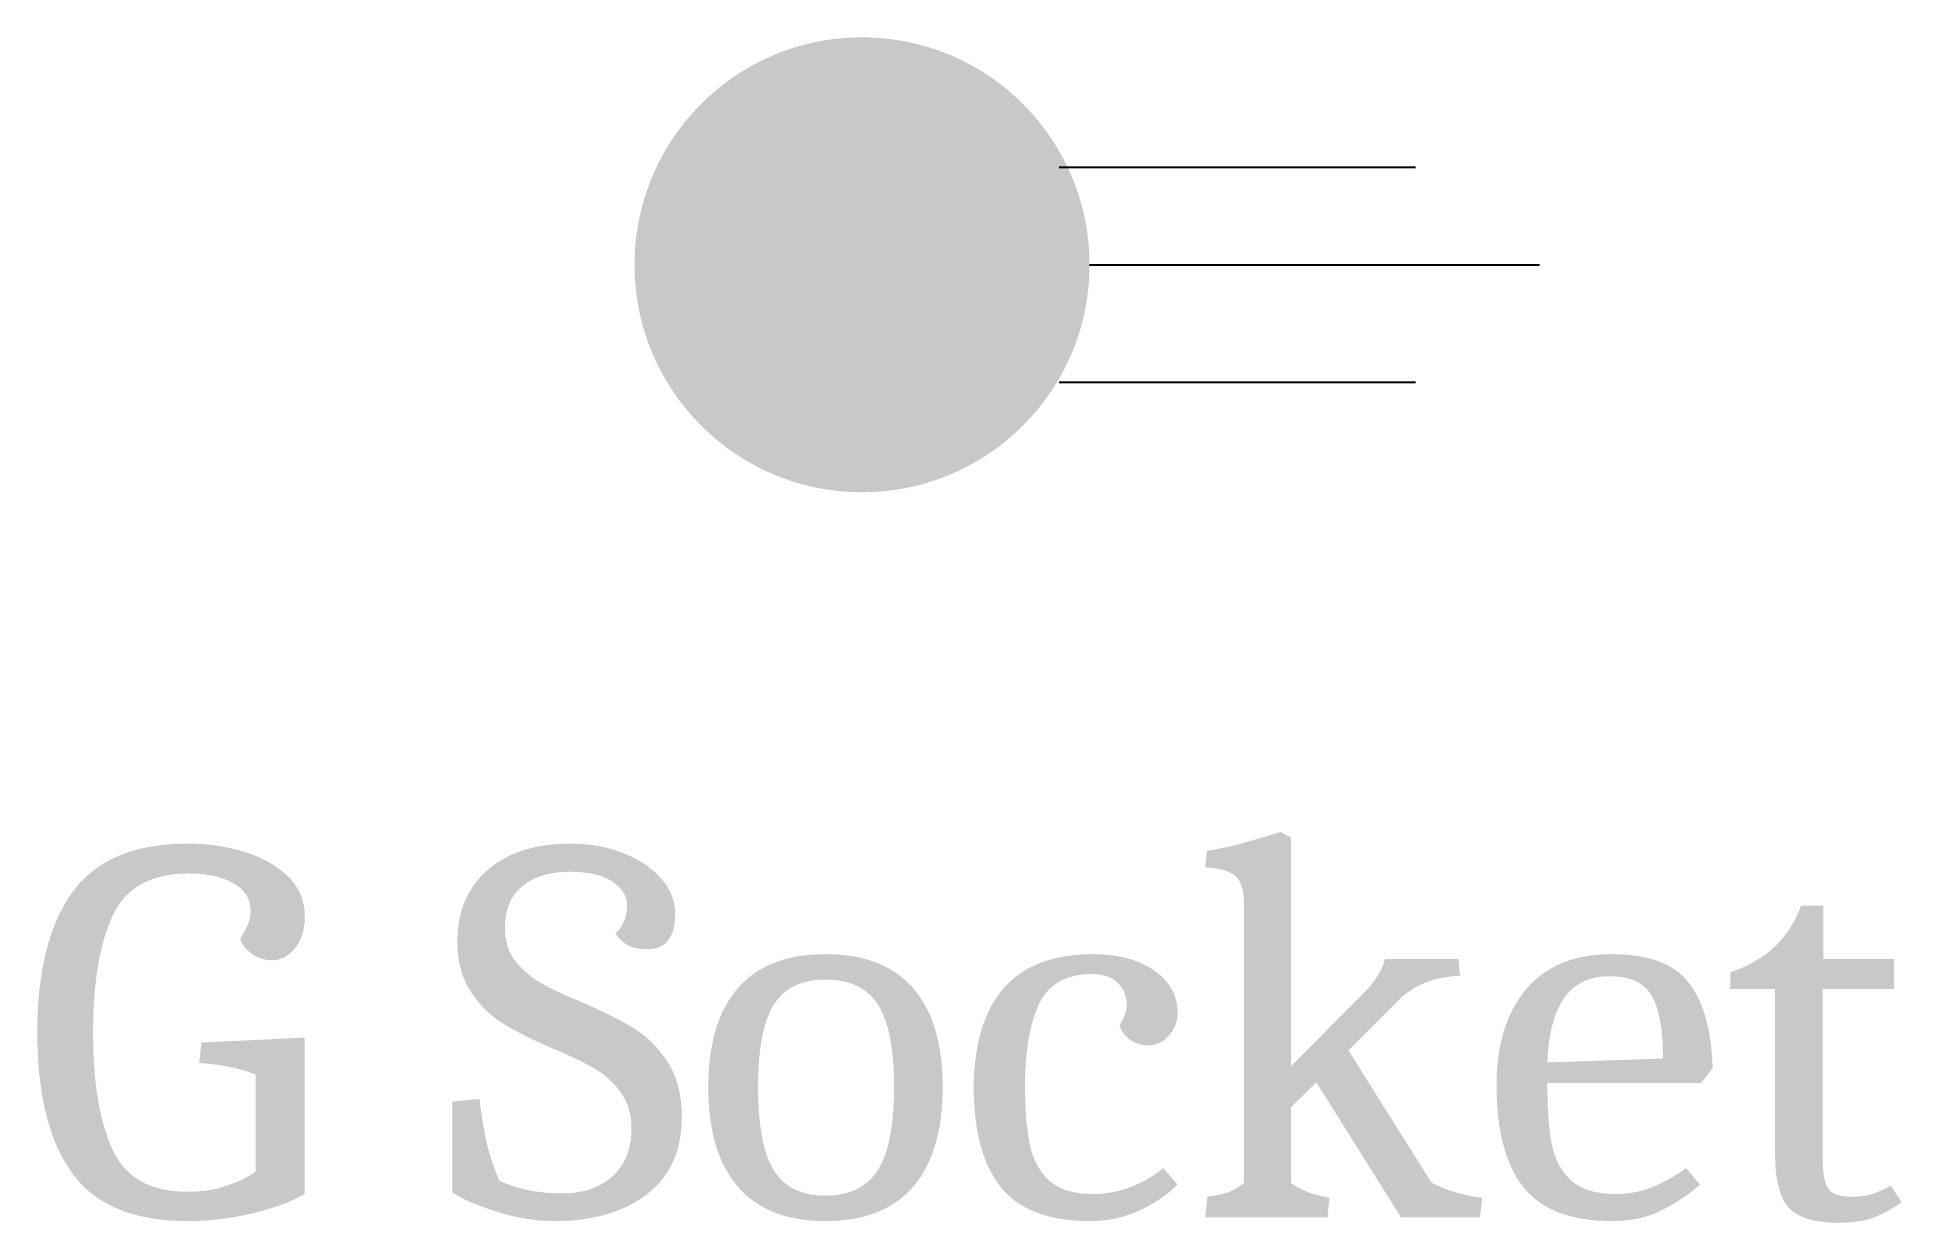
# Model space of a CAD drawing. Header units: inches. Extents: x 90.8 to 160.6, y 54.8 to 99.2.
import ezdxf

# ---------------------------------------------------------------- set-up
doc = ezdxf.new("R2010")
doc.units = ezdxf.units.IN
doc.header["$MEASUREMENT"] = 0
doc.layers.add('Electrical Loads and  Legend Sheet', color=6, linetype='Continuous', lineweight=25)
doc.styles.get("Standard").update_dxf_attribs({"font": 'Cambria.ttf'})

msp = doc.modelspace()

# ---------------------------------------------------------------- hatches: boundary and pattern name
at = {"layer": 'Electrical Loads and  Legend Sheet'}
msp.add_hatch(color=256, dxfattribs=at).paths.add_polyline_path([(113.175, 90.65, 1), (130.217, 90.65, 1)])

# ---------------------------------------------------------------- linework, layer by layer
for p, q in [((129.084, 94.304), (142.426, 94.304)), ((130.217, 90.65), (147.063, 90.65)), ((129.084, 86.251), (142.426, 86.251))]:
    msp.add_line(p, q, dxfattribs=at)

# ---------------------------------------------------------------- texts
at = {"color": 6}
msp.add_text('G Socket', height=13.8067, dxfattribs=at).set_placement((90.272, 54.977))

doc.saveas('drawing.dxf')
